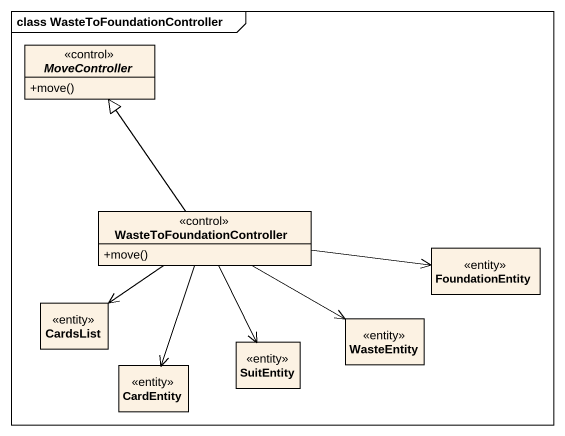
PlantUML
@startuml
mainframe class WasteToFoundationController
hide circle
hide empty members
skinparam classAttributeIconSize 0
abstract class MoveController <<control>> {
  +move()
}
class WasteToFoundationController <<control>> {
  +move()
}
class FoundationEntity <<entity>>
class CardsList <<entity>>
class SuitEntity <<entity>>
class WasteEntity <<entity>>
class CardEntity <<entity>>
WasteToFoundationController -up-|> MoveController
WasteToFoundationController -right-> FoundationEntity
WasteToFoundationController --> CardsList
WasteToFoundationController --> SuitEntity
WasteToFoundationController -right-> WasteEntity
WasteToFoundationController --> CardEntity
@enduml
